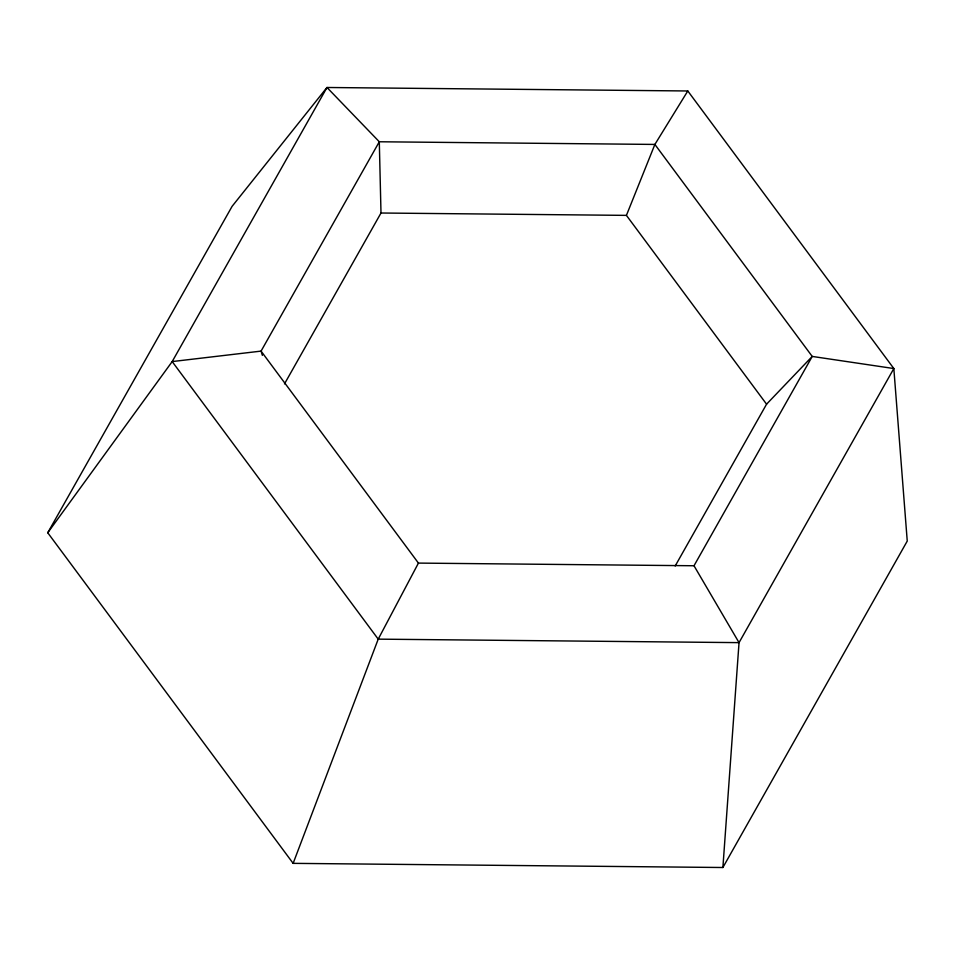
<?xml version="1.0" encoding="UTF-8"?>
<svg xmlns="http://www.w3.org/2000/svg" width="955" height="955" viewBox="0 0 955 955"><rect width="100%" height="100%" fill="white"/><g stroke="black" fill="none" stroke-linecap="round" stroke-linejoin="round"><path stroke-width="1.43" d="M722.887 867.51L739.039 642.631L893.832 368.546L687.803 90.976L326.98 87.49L232.113 206.316L47.75 532.759L293.137 863.356L722.887 867.51L907.25 541.067L893.832 368.546L812.228 356.43L654.879 144.432L379.302 141.77L326.98 87.49L172.187 361.575L47.75 532.759M293.137 863.356L378.216 639.146L418.433 563.092L694.01 565.754L739.039 642.631L378.216 639.146L172.187 361.575L261.073 351.106L379.302 141.77L380.997 213.013L284.495 383.898M675.173 566.005L766.567 404.18L626.42 215.376L654.879 144.432L687.803 90.976M694.01 565.754L812.228 356.43L766.567 404.18M380.997 213.013L626.42 215.376M418.433 563.092L261.073 351.106L262.362 355.367"/></g></svg>
